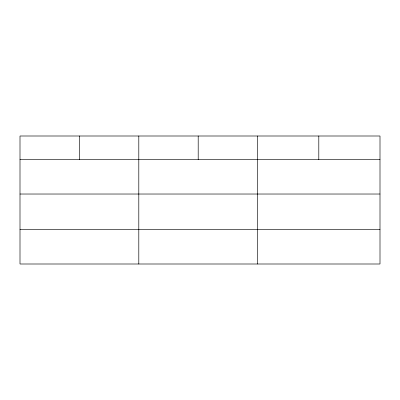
<?xml version="1.0" encoding="UTF-8"?>
<svg xmlns="http://www.w3.org/2000/svg" width="400" height="400" viewBox="0 0 400 400"><rect width="100%" height="100%" fill="white"/><g stroke="black" fill="none" stroke-linecap="round" stroke-linejoin="round"><path stroke-width="0.6" d="M380 194.025L380 136L20 136L20 264L380 264L380 194.025L20 194.025M20 159.56L380 159.56M20 229.535L380 229.535M318.8 136L318.8 159.56M257.6 136L257.6 264M198.2 136L198.2 159.56M138.8 136L138.8 264M79.4 136L79.4 159.56"/></g></svg>
